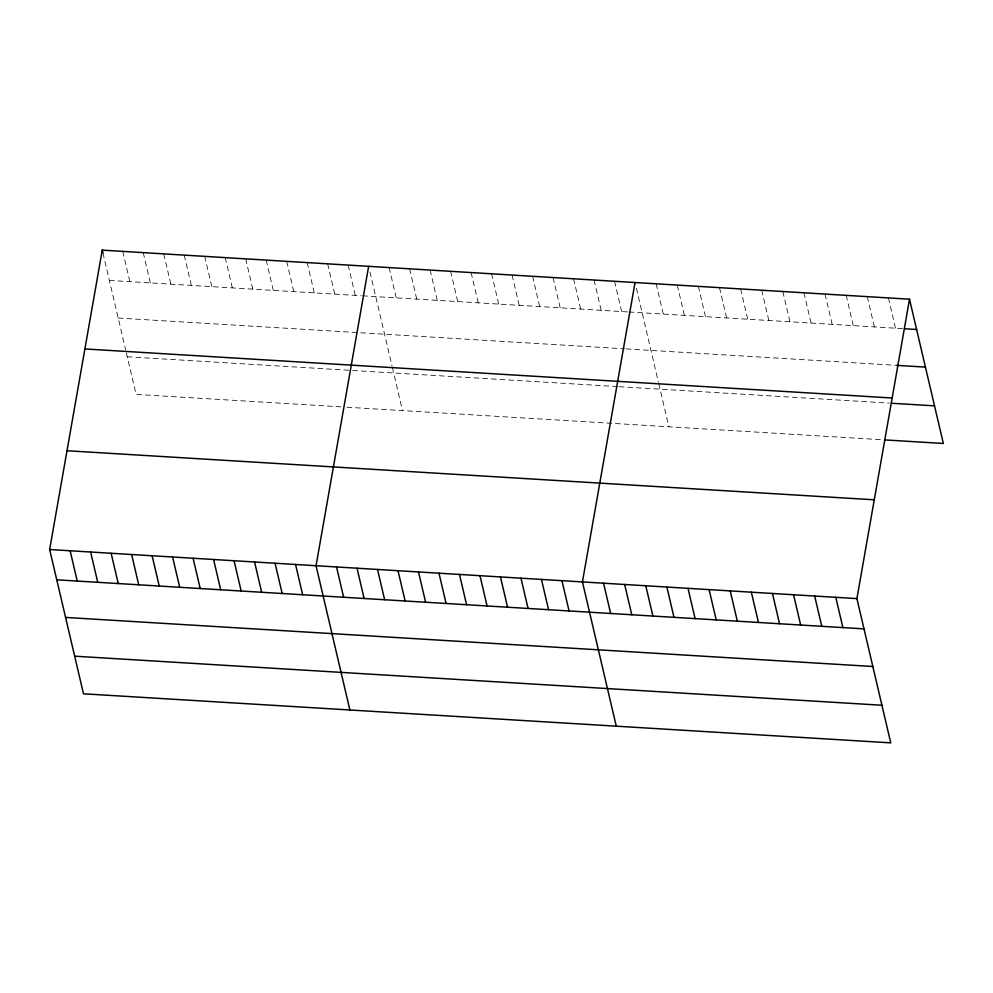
<?xml version="1.0" encoding="UTF-8"?>
<svg xmlns="http://www.w3.org/2000/svg" width="993" height="993" viewBox="0 0 993 993"><rect width="100%" height="100%" fill="white"/><g stroke="black" fill="none" stroke-linecap="round" stroke-linejoin="round"><path stroke-width="0.74" stroke-dasharray="4.96 3.72" d="M109.367 280.423L361.117 295.728M362.582 295.815L627.514 311.914M628.979 312.001L903.047 328.671M118.179 318.033L624.622 348.816M626.087 348.903L896.791 365.362M127.278 356.785L351.224 370.401M352.689 370.488L617.609 386.587M619.073 386.687L889.281 403.108M341.009 406.857L136.091 394.395L125.974 351.249M346.867 407.217L883.025 439.8M888.4 297.925L895.5 328.211M867.286 296.634L874.386 326.92M846.173 295.355L853.272 325.642M825.059 294.077L832.171 324.351M803.945 292.786L811.058 323.073M782.832 291.508L789.944 321.794M761.718 290.217L768.83 320.503M740.617 288.938L747.717 319.225M719.503 287.66L726.603 317.946M698.389 286.369L705.489 316.655M677.276 285.09L684.376 315.377M656.162 283.799L663.262 314.086M636.401 288.293L658.433 382.255M658.769 383.633L668.885 426.791M614.555 281.28L621.655 311.566M594.062 280.026L601.162 310.312M573.569 278.785L580.669 309.071M553.076 277.543L560.189 307.83M532.583 276.29L539.696 306.576M512.09 275.049L519.202 305.335M491.609 273.807L498.709 304.094M471.116 272.554L478.216 302.84M450.623 271.312L457.723 301.599M430.13 270.071L437.23 300.345M409.637 268.818L416.737 299.104M389.144 267.576L396.244 297.863M370.004 272.094L392.049 366.057M392.372 367.447L402.488 410.593M348.158 265.081L355.258 295.368M327.665 263.84L334.778 294.127M307.172 262.586L314.284 292.873M286.679 261.345L293.791 291.632M266.198 260.104L273.298 290.39M245.705 258.85L252.805 289.137M225.212 257.609L232.312 287.896M204.719 256.368L211.819 286.654M184.226 255.114L191.326 285.401M163.733 253.873L170.833 284.159M143.24 252.632L150.34 282.918M122.747 251.378L129.86 281.664M102.937 253.016L125.652 349.871"/><path stroke-width="1.49" d="M909.514 299.203L856.909 598.605L890.746 742.863L83.486 693.797L49.65 549.526L102.254 250.137L909.514 299.203L943.35 443.474L884.54 439.899M368.651 266.323L316.047 565.725L349.884 709.983M635.048 282.521L582.432 581.91L616.281 726.181M904.549 328.757L916.613 329.49M896.791 365.362L925.439 367.1M84.901 348.94L892.148 398.007M892.297 403.295L934.525 405.852M67.015 450.735L874.262 499.802M49.65 549.526L856.909 598.605M56.75 579.813L864.009 628.879M65.575 617.423L872.835 666.502M74.661 656.187L881.921 705.253M835.796 597.314L842.896 627.601M814.682 596.036L821.782 626.322M793.568 594.745L800.668 625.031M772.455 593.466L779.555 623.753M751.341 592.188L758.441 622.462M730.227 590.897L737.327 621.184M709.114 589.619L716.214 619.905M688 588.328L695.1 618.614M666.886 587.049L673.986 617.336M645.773 585.771L652.885 616.057M624.659 584.48L631.771 614.766M603.545 583.201L610.658 613.488M561.951 580.669L569.051 610.956M541.458 579.428L548.558 609.714M520.965 578.174L528.065 608.461M500.472 576.933L507.572 607.219M479.979 575.692L487.079 605.978M459.486 574.438L466.586 604.725M438.993 573.197L446.093 603.483M418.5 571.956L425.612 602.242M398.007 570.702L405.119 600.988M377.514 569.461L384.626 599.747M357.033 568.219L364.133 598.494M336.54 566.966L343.64 597.252M295.554 564.471L302.654 594.757M275.061 563.23L282.161 593.516M254.568 561.988L261.668 592.275M234.075 560.735L241.175 591.021M213.582 559.493L220.694 589.78M193.089 558.252L200.201 588.539M102.254 250.137L102.937 253.016M172.596 556.999L179.708 587.285M152.115 555.757L159.215 586.044M131.622 554.516L138.722 584.803M111.129 553.262L118.229 583.549M90.636 552.021L97.736 582.308M70.143 550.78L77.243 581.066"/></g></svg>
